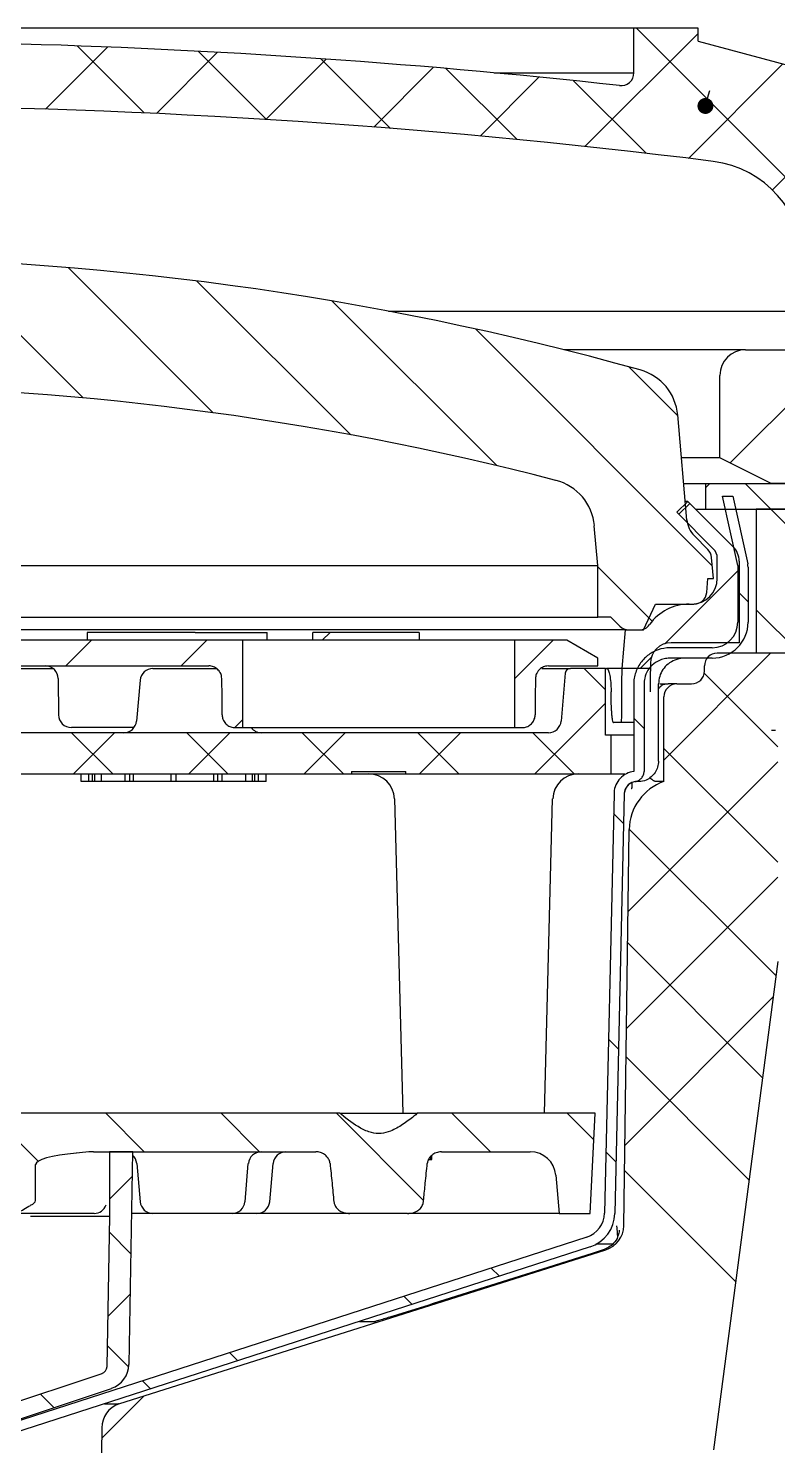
# Model space of a CAD drawing. Header units: inches. Extents: x -0.9 to 9.06, y 0 to 7.13.
# Drawn here: x 6.481 to 7.159, y 5.174 to 6.455 of the extents above; entities that cross this region are included whole.
import ezdxf

# ---------------------------------------------------------------- set-up
doc = ezdxf.new("R2010")
doc.units = ezdxf.units.IN
doc.header["$MEASUREMENT"] = 0
doc.layers.add('NETAFIM-L-DETL-013M', color=1, linetype='Continuous')

# ---------------------------------------------------------------- blocks, each defined once
blk = doc.blocks.new('_DOT')
at = {"color": 0, "linetype": 'ByBlock', "lineweight": -2}
blk.add_line((-0.5, 0), (-1, 0), dxfattribs=at)
at = {"color": 0, "linetype": 'ByBlock', "const_width": 0.5}
blk.add_lwpolyline([(-0.25, 0, 1), (0.25, 0, 1)], format="xyb", close=True, dxfattribs=at)

msp = doc.modelspace()

# ---------------------------------------------------------------- linework, layer by layer
at = {"layer": 'NETAFIM-L-DETL-013M'}
for p, q in [((7.0287, 6.4555), (5.5457, 6.4555)), ((6.9845, 6.3486), (7.0868, 6.4509)), ((7.0868, 6.4555), (7.0287, 6.4555)), ((7.0287, 6.4152), (7.0287, 6.4555)), ((7.2053, 6.2814), (7.0312, 6.4555)), ((7.0868, 6.4439), (7.0868, 6.4555)), ((6.4965, 6.3824), (6.5526, 6.4385)), ((6.5859, 6.379), (6.5253, 6.4396)), ((6.5969, 6.3784), (6.6522, 6.4338)), ((6.6963, 6.373), (6.6345, 6.4348)), ((7.0868, 6.4439), (7.3104, 6.384)), ((6.6958, 6.373), (6.7504, 6.4276)), ((6.8086, 6.365), (6.7456, 6.428)), ((6.7934, 6.3662), (6.8473, 6.4201)), ((7.0782, 6.3379), (7.1636, 6.4233)), ((6.9231, 6.3549), (6.8588, 6.4192)), ((6.8896, 6.3581), (6.9429, 6.4113)), ((6.9025, 6.4152), (7.0287, 6.4152)), ((7.0399, 6.3425), (6.9742, 6.4081)), ((7.1541, 6.3094), (7.2459, 6.4012)), ((6.5305, 6.1213), (6.4057, 6.2461)), ((6.6482, 6.1079), (6.517, 6.2391)), ((6.7726, 6.088), (6.6335, 6.227)), ((6.9048, 6.0601), (6.7559, 6.2089)), ((6.8067, 6.1998), (7.1821, 6.1998)), ((7.0997, 5.9695), (6.8856, 6.1837)), ((7.1298, 6.1649), (6.9653, 6.1649)), ((7.116, 6.0626), (7.2183, 6.1649)), ((7.1298, 6.1649), (7.3594, 6.1649)), ((7.0685, 6.1051), (7.0241, 6.1495)), ((7.1066, 6.0673), (7.1066, 6.1417)), ((7.0768, 6.0109), (7.0685, 6.1059)), ((7.1066, 6.0673), (7.0718, 6.0673)), ((7.153, 6.0441), (7.1066, 6.0673)), ((7.0739, 6.0441), (7.0938, 6.0441)), ((7.0938, 6.0441), (7.2635, 6.0441)), ((7.0938, 6.0208), (7.0938, 6.0441)), ((7.0938, 6.0404), (7.0974, 6.0441)), ((7.1528, 6.0208), (7.1296, 6.0441)), ((7.2483, 6.0441), (7.153, 6.0441)), ((7.0676, 6.0179), (7.0775, 6.0278)), ((7.0695, 6.0161), (7.0793, 6.026)), ((7.0775, 6.0278), (7.0753, 6.0278)), ((7.0775, 6.0278), (7.1185, 5.9868)), ((7.1089, 6.0324), (7.1182, 6.0324)), ((7.1228, 5.9697), (7.1089, 6.0324)), ((7.1182, 6.0324), (7.1318, 5.9712)), ((7.1008, 5.9847), (7.0676, 6.0179)), ((7.0845, 6.0208), (7.0938, 6.0208)), ((7.0938, 6.0208), (7.2635, 6.0208)), ((7.1395, 6.0208), (7.1395, 5.8907)), ((7.2674, 6.0208), (7.1395, 6.0208)), ((7.2674, 5.9063), (7.1528, 6.0208)), ((6.9962, 5.9697), (6.993, 6.0058)), ((7.0957, 5.9843), (7.0835, 5.9965)), ((7.1007, 5.9581), (7.0991, 5.9771)), ((7.1042, 5.9581), (7.1042, 5.9765)), ((7.124, 5.9736), (7.124, 5.9)), ((6.3915, 5.9697), (6.9962, 5.9697)), ((6.9962, 5.9232), (6.9962, 5.9697)), ((7.0454, 5.9195), (6.9962, 5.9687)), ((7.0569, 5.8991), (7.124, 5.9662)), ((7.1228, 5.9697), (7.1228, 5.9186)), ((7.1321, 5.9682), (7.1321, 5.9186)), ((7.0947, 5.9454), (7.0958, 5.9581)), ((7.0958, 5.9581), (7.1007, 5.9581)), ((7.1321, 5.9371), (7.1228, 5.9464)), ((7.0376, 5.9116), (7.0484, 5.9348)), ((7.0484, 5.9348), (7.081, 5.9348)), ((7.0789, 5.9348), (7.0831, 5.9348)), ((6.3256, 5.9232), (6.9962, 5.9232)), ((7.0078, 5.9232), (6.9962, 5.9232)), ((7.016, 5.915), (7.0078, 5.9232)), ((7.1786, 5.8907), (7.1395, 5.9297)), ((7.0213, 5.9116), (6.4028, 5.9116)), ((6.6319, 5.9093), (6.5343, 5.9093)), ((6.5343, 5.9093), (6.5343, 5.9023)), ((6.6319, 5.9093), (6.697, 5.9093)), ((6.697, 5.9023), (6.697, 5.9093)), ((6.8344, 5.9093), (6.7385, 5.9093)), ((6.7385, 5.9023), (6.7385, 5.9093)), ((6.7469, 5.9023), (6.7539, 5.9093)), ((6.8344, 5.9093), (6.8344, 5.9023)), ((7.0182, 5.8767), (7.0213, 5.9116)), ((7.0213, 5.9116), (7.0376, 5.9116)), ((7.0242, 5.9116), (7.0336, 5.9116)), ((6.6748, 5.9023), (6.404, 5.9023)), ((6.5149, 5.879), (6.5382, 5.9023)), ((6.6193, 5.879), (6.6426, 5.9023)), ((6.7385, 5.9023), (6.6748, 5.9023)), ((6.6748, 5.9023), (6.6748, 5.8233)), ((6.8344, 5.9023), (6.7385, 5.9023)), ((6.921, 5.9023), (6.8344, 5.9023)), ((6.968, 5.9023), (6.921, 5.9023)), ((6.921, 5.8233), (6.921, 5.9023)), ((6.921, 5.8676), (6.9557, 5.9023)), ((6.9962, 5.886), (6.968, 5.9023)), ((7.0996, 5.8953), (7.0612, 5.8953)), ((7.124, 5.9), (7.0624, 5.9)), ((6.9962, 5.879), (6.9962, 5.886)), ((7.0345, 5.8767), (7.0446, 5.8869)), ((7.056, 5.7939), (7.1528, 5.8907)), ((7.0996, 5.886), (7.0612, 5.886)), ((7.1042, 5.8907), (7.1821, 5.8907)), ((7.1395, 5.8907), (7.2674, 5.8907)), ((6.4732, 5.879), (6.6442, 5.879)), ((6.4732, 5.8767), (6.5033, 5.8767)), ((6.5937, 5.8767), (6.6517, 5.8767)), ((6.9456, 5.8767), (6.9714, 5.8767)), ((6.9516, 5.879), (6.9962, 5.879)), ((6.9667, 5.8725), (6.9629, 5.8292)), ((7.0031, 5.8767), (6.9714, 5.8767)), ((7.0031, 5.8574), (6.9838, 5.8767)), ((7.0031, 5.8767), (7.0041, 5.8767)), ((7.0031, 5.8163), (7.0031, 5.8767)), ((7.0182, 5.8767), (7.0041, 5.8767)), ((7.0438, 5.8767), (7.0196, 5.8767)), ((7.0438, 5.8814), (7.0438, 5.8767)), ((7.1589, 5.806), (7.0924, 5.8724)), ((7.0926, 5.8744), (7.0926, 5.879)), ((6.508, 5.8675), (6.5083, 5.8348)), ((6.5821, 5.8661), (6.5789, 5.8292)), ((6.6562, 5.8508), (6.656, 5.8675)), ((6.9398, 5.8675), (6.9396, 5.8508)), ((7.0287, 5.8628), (7.0287, 5.7837)), ((7.038, 5.8628), (7.038, 5.7837)), ((7.0511, 5.793), (7.0511, 5.8628)), ((7.0676, 5.8628), (7.0598, 5.8628)), ((7.0676, 5.8628), (7.081, 5.8628)), ((6.6563, 5.8348), (6.6562, 5.8508)), ((6.9392, 5.7814), (7.0031, 5.8454)), ((6.9396, 5.8508), (6.9395, 5.8348)), ((7.056, 5.7744), (7.056, 5.8511)), ((7.038, 5.8225), (7.0287, 5.8318)), ((6.9514, 5.8186), (6.4081, 5.8186)), ((6.5766, 5.8233), (6.5199, 5.8233)), ((6.5573, 5.7814), (6.5201, 5.8186)), ((6.5217, 5.7814), (6.5589, 5.8186)), ((6.6616, 5.7814), (6.6244, 5.8186)), ((6.6261, 5.7814), (6.6632, 5.8186)), ((6.6679, 5.8233), (6.6748, 5.8302)), ((6.6681, 5.8233), (6.6748, 5.8233)), ((6.6748, 5.8233), (6.921, 5.8233)), ((6.766, 5.7814), (6.7288, 5.8186)), ((6.7304, 5.7814), (6.7676, 5.8186)), ((6.8704, 5.7814), (6.8332, 5.8186)), ((6.8348, 5.7814), (6.872, 5.8186)), ((6.921, 5.8233), (6.9277, 5.8233)), ((6.9747, 5.7814), (6.9375, 5.8186)), ((7.0173, 5.8279), (7.0103, 5.8279)), ((7.0287, 5.8279), (7.0173, 5.8279)), ((7.1533, 5.8209), (7.1569, 5.8209)), ((7.0078, 5.8163), (7.0031, 5.8163)), ((7.0078, 5.8163), (7.0078, 5.7814)), ((7.0287, 5.8163), (7.0078, 5.8163)), ((7.0236, 5.6571), (7.1589, 5.7924)), ((7.1589, 5.7017), (7.056, 5.8045)), ((6.3221, 5.7814), (6.7733, 5.7814)), ((6.5288, 5.7744), (6.5288, 5.7814)), ((6.5288, 5.7744), (6.5288, 5.7814)), ((6.5358, 5.7744), (6.5358, 5.7814)), ((6.5389, 5.7744), (6.5389, 5.7814)), ((6.5412, 5.7744), (6.5412, 5.7814)), ((6.5472, 5.7744), (6.5472, 5.7814)), ((6.5686, 5.7744), (6.5686, 5.7814)), ((6.5727, 5.7744), (6.5727, 5.7814)), ((6.5761, 5.7744), (6.5761, 5.7814)), ((6.6101, 5.7744), (6.6101, 5.7814)), ((6.6101, 5.7744), (6.6101, 5.7814)), ((6.6148, 5.7744), (6.6148, 5.7814)), ((6.6488, 5.7744), (6.6488, 5.7814)), ((6.6523, 5.7744), (6.6523, 5.7814)), ((6.6563, 5.7744), (6.6563, 5.7814)), ((6.6777, 5.7744), (6.6777, 5.7814)), ((6.6837, 5.7744), (6.6837, 5.7814)), ((6.686, 5.7744), (6.686, 5.7814)), ((6.6891, 5.7744), (6.6891, 5.7814)), ((6.6961, 5.7744), (6.6961, 5.7814)), ((6.7733, 5.7837), (6.7733, 5.7814)), ((6.7733, 5.7837), (6.8225, 5.7837)), ((6.7733, 5.7814), (6.8225, 5.7814)), ((6.8225, 5.7814), (6.8225, 5.7837)), ((6.8225, 5.7814), (7.0078, 5.7814)), ((7.0078, 5.7814), (7.0206, 5.7814)), ((6.5288, 5.7744), (6.5288, 5.7744)), ((6.5358, 5.7744), (6.5288, 5.7744)), ((6.5388, 5.7744), (6.5358, 5.7744)), ((6.5412, 5.7744), (6.5389, 5.7744)), ((6.5472, 5.7744), (6.5412, 5.7744)), ((6.5686, 5.7744), (6.5472, 5.7744)), ((6.5727, 5.7744), (6.5686, 5.7744)), ((6.5761, 5.7744), (6.5727, 5.7744)), ((6.6101, 5.7744), (6.5761, 5.7744)), ((6.6101, 5.7744), (6.6101, 5.7744)), ((6.6148, 5.7744), (6.6101, 5.7744)), ((6.6488, 5.7744), (6.6148, 5.7744)), ((6.6523, 5.7744), (6.6488, 5.7744)), ((6.6563, 5.7744), (6.6523, 5.7744)), ((6.6777, 5.7744), (6.6562, 5.7744)), ((6.6837, 5.7744), (6.6777, 5.7744)), ((6.686, 5.7744), (6.6837, 5.7744)), ((6.6891, 5.7744), (6.686, 5.7744)), ((6.6961, 5.7744), (6.6891, 5.7744)), ((7.027, 5.7735), (7.027, 5.7698)), ((7.027, 5.7697), (7.027, 5.7698)), ((7.033, 5.7744), (7.0315, 5.7744)), ((7.0484, 5.7744), (7.0483, 5.7744)), ((7.056, 5.7744), (7.0484, 5.7744)), ((6.8123, 5.7588), (6.8197, 5.4746)), ((6.9479, 5.4746), (6.9553, 5.7588)), ((7.0108, 5.7635), (7.0023, 5.3842)), ((7.0201, 5.7633), (7.0116, 5.384)), ((7.0195, 5.7366), (7.0104, 5.7457)), ((7.0196, 5.3728), (7.0246, 5.7311)), ((7.1572, 5.599), (7.0246, 5.7315)), ((7.0221, 5.5513), (7.1589, 5.688)), ((7.145, 5.5067), (7.0232, 5.6286)), ((7.1589, 5.6117), (7.1007, 5.1701)), ((7.0206, 5.4454), (7.1546, 5.5794)), ((7.0149, 5.5325), (7.0058, 5.5416)), ((7.1329, 5.4145), (7.0217, 5.5257)), ((6.7627, 5.4746), (6.4185, 5.4746)), ((6.49, 5.4312), (6.4466, 5.4746)), ((6.5858, 5.4397), (6.551, 5.4746)), ((6.6902, 5.4397), (6.6553, 5.4746)), ((6.8385, 5.3958), (6.7597, 5.4746)), ((6.7627, 5.4746), (6.8331, 5.4746)), ((6.9938, 5.4746), (6.8331, 5.4746)), ((6.899, 5.4397), (6.8641, 5.4746)), ((6.9926, 5.4505), (6.9685, 5.4746)), ((6.9891, 5.3839), (6.9938, 5.4746)), ((6.5398, 5.4397), (6.741, 5.4397)), ((6.5545, 5.4397), (6.5545, 5.3816)), ((6.5754, 5.4397), (6.5545, 5.4397)), ((6.5721, 5.2475), (6.5754, 5.4397)), ((6.8452, 5.4328), (6.8452, 5.4358)), ((6.8459, 5.4328), (6.8459, 5.4363)), ((6.8548, 5.4397), (6.9351, 5.4397)), ((7.0127, 5.4304), (7.0036, 5.4395)), ((6.4876, 5.3956), (6.4876, 5.4281)), ((6.5791, 5.4291), (6.5821, 5.3946)), ((6.677, 5.3946), (6.68, 5.4291)), ((6.6994, 5.3946), (6.7024, 5.4291)), ((6.843, 5.4328), (6.8452, 5.4328)), ((7.1208, 5.3223), (7.0203, 5.4227)), ((6.5545, 5.3968), (6.575, 5.4173)), ((6.9583, 5.4185), (6.9613, 5.3839)), ((6.5213, 5.3839), (6.481, 5.3839)), ((6.5405, 5.3839), (6.5213, 5.3839)), ((6.5937, 5.3839), (6.5745, 5.3839)), ((6.6654, 5.3839), (6.5937, 5.3839)), ((6.6878, 5.3839), (6.6654, 5.3839)), ((6.7719, 5.3839), (6.6878, 5.3839)), ((6.8239, 5.3839), (6.7719, 5.3839)), ((6.9613, 5.3839), (6.8249, 5.3839)), ((6.9613, 5.3839), (6.9891, 5.3839)), ((6.4829, 5.3816), (6.5545, 5.3816)), ((6.5545, 5.3816), (6.5521, 5.2456)), ((6.9862, 5.3626), (6.4546, 5.1907)), ((6.5738, 5.3474), (6.5543, 5.3669)), ((6.9891, 5.3537), (6.4574, 5.1819)), ((6.5629, 5.2118), (7.0034, 5.351)), ((6.9921, 5.3482), (6.9567, 5.337)), ((7.001, 5.351), (6.9921, 5.3482)), ((7.0108, 5.3561), (6.9945, 5.3561)), ((7.0022, 5.3514), (7.001, 5.351)), ((6.9567, 5.337), (6.8471, 5.3024)), ((6.9071, 5.3272), (6.8997, 5.3346)), ((6.5529, 5.2908), (6.5732, 5.3111)), ((6.8282, 5.3017), (6.8208, 5.3091)), ((6.7805, 5.2863), (6.7951, 5.2863)), ((6.5719, 5.2449), (6.5525, 5.2644)), ((6.6705, 5.2508), (6.6631, 5.2581)), ((6.5474, 5.2391), (6.4383, 5.2026)), ((6.5916, 5.2253), (6.5842, 5.2326)), ((6.4244, 5.1817), (6.5562, 5.2258)), ((6.5041, 5.2084), (6.4919, 5.2206)), ((6.5474, 5.1809), (6.5854, 5.2189)), ((6.55, 5.2118), (6.5629, 5.2118)), ((6.5475, 5.1902), (6.5454, 5.0166))]:
    msp.add_line(p, q, dxfattribs=at)
for centre, radius, start, end in [((6.2872, -0.1806), 6.6245, 83.68569, 88.69314), ((7.0171, 6.4152), 0.0116, 263.6857, 0), ((6.2872, -0.1806), 6.5664, 82.88404, 96.92485), ((7.0891, 6.2429), 0.093, 0, 82.884), ((6.2872, 3.4594), 2.7892, 74.4574, 105.5426), ((7.1298, 6.1417), 0.0232, 90, 180), ((7.0221, 6.1018), 0.0465, 5, 74.4574), ((6.2872, 3.4594), 2.673, 75.4588, 104.5412), ((6.9467, 6.0018), 0.0465, 5, 75.4588), ((7.0999, 6.013), 0.0232, 185, 225), ((7.0926, 5.9765), 0.0116, 0, 45), ((7.1054, 5.9736), 0.0186, 0, 45), ((7.0875, 5.9761), 0.0116, 5, 45), ((7.1182, 5.9682), 0.0139, 0, 12.5288), ((7.081, 5.9581), 0.0232, 270, 0), ((7.0789, 5.8907), 0.0442, 90, 144.3147), ((7.0831, 5.9464), 0.0116, 270, 355), ((7.0242, 5.9232), 0.0116, 225, 270), ((7.0336, 5.9232), 0.0116, 270, 324.3147), ((7.0996, 5.9186), 0.0232, 270, 0), ((7.0996, 5.9186), 0.0325, 270, 0), ((7.0624, 5.8814), 0.0186, 90, 180), ((7.1042, 5.879), 0.0116, 90, 180), ((6.4964, 5.8674), 0.0116, 0.5, 90), ((6.5937, 5.8651), 0.0116, 90, 175), ((6.9714, 5.8721), 0.00465, 90, 175), ((7.081, 5.8744), 0.0116, 270, 0), ((7.0676, 5.8511), 0.0116, 90, 180), ((6.5199, 5.8349), 0.0116, 180.5, 270), ((6.5673, 5.8302), 0.0116, 270, 355), ((6.6918, 5.8302), 0.0116, 216.8699, 270), ((6.9514, 5.8302), 0.0116, 270, 355), ((6.789, 5.7582), 0.0232, 1.5, 90), ((6.9786, 5.7582), 0.0232, 90, 178.5), ((7.0315, 5.7628), 0.0116, 90.0084, 178.7277), ((7.0711, 5.7305), 0.0465, 108.9328, 179.2043), ((6.5675, 5.4281), 0.0116, 5, 47.4611), ((6.6916, 5.4281), 0.0116, 90, 175), ((6.714, 5.4281), 0.0116, 90, 175), ((6.9351, 5.4165), 0.0232, 5, 90), ((6.5405, 5.3956), 0.0116, 270, 339.9106), ((6.5937, 5.3956), 0.0116, 185, 270), ((6.6654, 5.3956), 0.0116, 270, 355), ((6.6878, 5.3956), 0.0116, 270, 355), ((6.9791, 5.3847), 0.0232, 287.9125, 358.7199), ((6.9791, 5.3847), 0.0325, 287.9125, 358.7199), ((6.9964, 5.3732), 0.0232, 287.5365, 359.2043), ((6.5452, 5.2458), 0.00697, 288.5, 359), ((6.5488, 5.2479), 0.0232, 288.5, 359), ((6.5707, 5.1899), 0.0232, 110.1654, 179.3), ((6.5643, 5.2074), 0.00465, 107.5365, 110.1654)]:
    msp.add_arc(centre, radius, start, end, dxfattribs=at)
for centre, major_axis, ratio, start_param, end_param in [((7.0196, 5.8535), (-0.2362, 0), 0.098388, 4.712389, 4.718138), ((6.2872, 5.2965), (-0.0725, 8.3555), 0.087058, 4.776542, 4.778579), ((6.2872, 5.2965), (0.0725, 8.3555), 0.087058, 4.778052, 4.78009), ((6.5544, 5.4281), (0.0668, 0), 0.17402, 2.035319, 3.141593), ((6.4208, 5.3956), (-0.0668, 0), 0.17402, 2.764163, 3.141593)]:
    msp.add_ellipse(centre, major_axis=major_axis, ratio=ratio, start_param=start_param, end_param=end_param, dxfattribs=at)
for points, knots in [([(7.0612, 5.8953), (7.0604, 5.8953), (7.0559, 5.8952), (7.0509, 5.8939), (7.044, 5.8906), (7.0378, 5.8861), (7.0315, 5.8773), (7.0289, 5.8689), (7.0287, 5.864), (7.0287, 5.8628)], [0, 0, 0, 0, 0.048912, 0.263571, 0.297269, 0.496226, 0.710824, 0.925418, 1, 1, 1, 1]), ([(7.0612, 5.886), (7.0604, 5.886), (7.0578, 5.8859), (7.0527, 5.8847), (7.0465, 5.8813), (7.0412, 5.8754), (7.0384, 5.8688), (7.0381, 5.8645), (7.038, 5.8628)], [0, 0, 0, 0, 0.072806, 0.208761, 0.42888, 0.643439, 0.857992, 1, 1, 1, 1]), ([(7.0749, 5.886), (7.0748, 5.886), (7.0743, 5.886), (7.0714, 5.8859), (7.0661, 5.8848), (7.0597, 5.8811), (7.0549, 5.876), (7.0517, 5.8697), (7.0513, 5.8651), (7.0511, 5.8628)], [0, 0, 0, 0, 0.004386, 0.054645, 0.281577, 0.480157, 0.659429, 0.829591, 1, 1, 1, 1]), ([(6.656, 5.8675), (6.6559, 5.8685), (6.6558, 5.8707), (6.6542, 5.8739), (6.6519, 5.8764), (6.6489, 5.8782), (6.6464, 5.879), (6.6447, 5.879), (6.6442, 5.879)], [0, 0, 0, 0, 0.154624, 0.365846, 0.578589, 0.710666, 0.930205, 1, 1, 1, 1]), ([(6.9516, 5.879), (6.9506, 5.879), (6.9484, 5.8788), (6.945, 5.8774), (6.9424, 5.875), (6.9406, 5.872), (6.9399, 5.8695), (6.9398, 5.8679), (6.9398, 5.8675)], [0, 0, 0, 0, 0.149214, 0.369006, 0.58796, 0.726834, 0.93848, 1, 1, 1, 1]), ([(7.0041, 5.8767), (7.0046, 5.8765), (7.0056, 5.8759), (7.0068, 5.8719), (7.0077, 5.866), (7.0081, 5.8601), (7.0082, 5.8565), (7.0082, 5.8555)], [0, 0, 0, 0, 0.228311, 0.45665, 0.684302, 0.911226, 1, 1, 1, 1]), ([(7.0179, 5.8555), (7.0179, 5.8581), (7.0179, 5.8632), (7.018, 5.8698), (7.0182, 5.8745), (7.0182, 5.8765), (7.0182, 5.8767), (7.0182, 5.8767)], [0, 0, 0, 0, 0.227387, 0.454766, 0.682349, 0.910506, 1, 1, 1, 1]), ([(7.0438, 5.8767), (7.0438, 5.8765), (7.0437, 5.8759), (7.0436, 5.8719), (7.0435, 5.866), (7.0434, 5.8601), (7.0434, 5.8565), (7.0434, 5.8555)], [0, 0, 0, 0, 0.228245, 0.456516, 0.684148, 0.911099, 1, 1, 1, 1]), ([(7.0598, 5.8628), (7.0585, 5.8626), (7.0559, 5.8624), (7.0529, 5.8607), (7.0516, 5.859), (7.0511, 5.8584)], [0, 0, 0, 0, 0.382419, 0.764817, 1, 1, 1, 1]), ([(7.0522, 5.8628), (7.0527, 5.8628), (7.0555, 5.8628), (7.0578, 5.8628), (7.0598, 5.8628), (7.0598, 5.8628)], [0, 0, 0, 0, 0.167499, 0.989784, 1, 1, 1, 1]), ([(6.6563, 5.8348), (6.6563, 5.8347), (6.6563, 5.8333), (6.6568, 5.8312), (6.6583, 5.8281), (6.6606, 5.8256), (6.6642, 5.8236), (6.6668, 5.8234), (6.6681, 5.8233)], [0, 0, 0, 0, 0.014529, 0.225663, 0.352795, 0.568767, 0.784641, 1, 1, 1, 1]), ([(6.9277, 5.8233), (6.9281, 5.8233), (6.9298, 5.8233), (6.9328, 5.8242), (6.9362, 5.8265), (6.9385, 5.8298), (6.9394, 5.8327), (6.9395, 5.8344), (6.9395, 5.8348)], [0, 0, 0, 0, 0.063701, 0.285537, 0.506062, 0.723525, 0.937601, 1, 1, 1, 1]), ([(7.0085, 5.8385), (7.0085, 5.8372), (7.0086, 5.8346), (7.009, 5.8314), (7.0095, 5.829), (7.0099, 5.828), (7.0102, 5.8279), (7.0103, 5.8279)], [0, 0, 0, 0, 0.226882, 0.453752, 0.680905, 0.908457, 1, 1, 1, 1]), ([(7.0173, 5.8279), (7.0174, 5.828), (7.0175, 5.8283), (7.0177, 5.8303), (7.0178, 5.8333), (7.0178, 5.8362), (7.0178, 5.838), (7.0178, 5.8385)], [0, 0, 0, 0, 0.2277157, 0.4554329, 0.6831062, 0.9104579, 1, 1, 1, 1]), ([(7.0511, 5.793), (7.0509, 5.7912), (7.0506, 5.7874), (7.0481, 5.7824), (7.0444, 5.7783), (7.0393, 5.7752), (7.0353, 5.7745), (7.0332, 5.7744), (7.033, 5.7744)], [0, 0, 0, 0, 0.16892, 0.337635, 0.511821, 0.703688, 0.975456, 1, 1, 1, 1]), ([(7.0287, 5.7837), (7.0264, 5.7832), (7.0218, 5.782), (7.0161, 5.7776), (7.0122, 5.7716), (7.0109, 5.7666), (7.0108, 5.7639), (7.0108, 5.7635)], [0, 0, 0, 0, 0.240389, 0.480782, 0.721171, 0.961563, 1, 1, 1, 1]), ([(7.03, 5.7745), (7.031, 5.7748), (7.0331, 5.7753), (7.0356, 5.7772), (7.0373, 5.7799), (7.0379, 5.7822), (7.038, 5.7835), (7.038, 5.7837)], [0, 0, 0, 0, 0.231627, 0.468226, 0.704821, 0.941414, 1, 1, 1, 1]), ([(7.03, 5.7745), (7.0288, 5.7742), (7.0262, 5.7736), (7.0231, 5.7711), (7.0209, 5.7678), (7.0202, 5.765), (7.0201, 5.7635), (7.0201, 5.7633)], [0, 0, 0, 0, 0.240392, 0.480779, 0.721173, 0.961559, 1, 1, 1, 1]), ([(7.0269, 5.7698), (7.0269, 5.7695), (7.0269, 5.7689), (7.0266, 5.7682), (7.0265, 5.7679), (7.0264, 5.7678), (7.0264, 5.7678), (7.0264, 5.7678)], [0, 0, 0, 0, 0.285775, 0.555791, 0.756791, 0.937948, 1, 1, 1, 1]), ([(7.03, 5.7745), (7.03, 5.7745), (7.03, 5.7745), (7.0305, 5.7745), (7.0309, 5.7745)], [0, 0, 0, 0, 0.120971, 1, 1, 1, 1]), ([(7.0483, 5.7744), (7.0482, 5.7745), (7.048, 5.7745), (7.0472, 5.7749), (7.0462, 5.7755), (7.0448, 5.7764), (7.0437, 5.7771), (7.043, 5.7776), (7.0429, 5.7776), (7.0429, 5.7776)], [0, 0, 0, 0, 0.165986, 0.331505, 0.508281, 0.716373, 0.961137, 0.991571, 1, 1, 1, 1]), ([(6.8331, 5.4746), (6.832, 5.4737), (6.8276, 5.4701), (6.8198, 5.4642), (6.81, 5.4586), (6.8002, 5.4558), (6.7907, 5.4567), (6.7782, 5.4624), (6.7692, 5.4693), (6.7632, 5.4742), (6.7627, 5.4746)], [0, 0, 0, 0, 0.0551454, 0.2100461, 0.3640543, 0.4718058, 0.5797278, 0.7123243, 0.9767133, 1, 1, 1, 1]), ([(6.5398, 5.4397), (6.5385, 5.4397), (6.5333, 5.4396), (6.5282, 5.4389), (6.5244, 5.4385)], [0, 0, 0, 0, 0.26152, 1, 1, 1, 1]), ([(6.7539, 5.4291), (6.7538, 5.4296), (6.7536, 5.4313), (6.7523, 5.434), (6.7498, 5.4368), (6.7463, 5.4389), (6.7431, 5.4397), (6.7413, 5.4397), (6.741, 5.4397)], [0, 0, 0, 0, 0.087307, 0.27532, 0.47576, 0.699437, 0.946032, 1, 1, 1, 1]), ([(6.8548, 5.4397), (6.8543, 5.4397), (6.8522, 5.4396), (6.8487, 5.4386), (6.8452, 5.4362), (6.8429, 5.433), (6.8421, 5.4306), (6.8419, 5.4293), (6.8419, 5.4291)], [0, 0, 0, 0, 0.083115, 0.3358, 0.593048, 0.777413, 0.969742, 1, 1, 1, 1]), ([(6.7539, 5.4291), (6.7545, 5.4232), (6.7557, 5.4117), (6.7568, 5.4002), (6.7574, 5.3946)], [0, 0, 0, 0, 0.5131793, 1, 1, 1, 1]), ([(6.8384, 5.3946), (6.8385, 5.3954), (6.839, 5.401), (6.8402, 5.4125), (6.8413, 5.4232), (6.8419, 5.4291)], [0, 0, 0, 0, 0.072463, 0.486821, 1, 1, 1, 1]), ([(6.8452, 5.4328), (6.8454, 5.4328), (6.8459, 5.4328), (6.8459, 5.4328), (6.8459, 5.4328)], [0, 0, 0, 0, 0.559818, 1, 1, 1, 1]), ([(6.4653, 5.3839), (6.4672, 5.3842), (6.4714, 5.3846), (6.4771, 5.3878), (6.481, 5.3901), (6.4829, 5.3913)], [0, 0, 0, 0, 0.305187, 0.64962, 1, 1, 1, 1]), ([(6.481, 5.3839), (6.4785, 5.3839), (6.4734, 5.3839), (6.4682, 5.3839), (6.466, 5.3839), (6.4653, 5.3839)], [0, 0, 0, 0, 0.401629, 0.803266, 1, 1, 1, 1]), ([(6.7574, 5.3946), (6.7576, 5.3936), (6.758, 5.3914), (6.7599, 5.3886), (6.7628, 5.3861), (6.7669, 5.3843), (6.7701, 5.3841), (6.7719, 5.3839)], [0, 0, 0, 0, 0.154204, 0.326921, 0.513413, 0.725947, 1, 1, 1, 1]), ([(6.8239, 5.3839), (6.8256, 5.3841), (6.829, 5.3843), (6.8333, 5.3863), (6.8365, 5.3892), (6.838, 5.3922), (6.8383, 5.394), (6.8384, 5.3946)], [0, 0, 0, 0, 0.265356, 0.509462, 0.714266, 0.920043, 1, 1, 1, 1]), ([(7.0135, 5.3724), (7.0135, 5.3725), (7.0135, 5.3726), (7.0135, 5.3728), (7.0135, 5.3728)], [0, 0, 0, 0, 0.584247, 1, 1, 1, 1]), ([(7.0143, 5.3628), (7.0141, 5.364), (7.0139, 5.3669), (7.0137, 5.3704), (7.0135, 5.3724)], [0, 0, 0, 0, 0.416743, 1, 1, 1, 1]), ([(7.0141, 5.3629), (7.0141, 5.3629), (7.0136, 5.3609), (7.0112, 5.3575), (7.0069, 5.3535), (7.0035, 5.3521), (7.0021, 5.3516)], [0, 0, 0, 0, 0.010765, 0.452482, 0.765516, 1, 1, 1, 1]), ([(7.0155, 5.3689), (7.0155, 5.3689), (7.0155, 5.3689), (7.0155, 5.3687), (7.0155, 5.3682), (7.0153, 5.3663), (7.0146, 5.3644), (7.0141, 5.3629)], [0, 0, 0, 0, 0.005335, 0.053445, 0.146135, 0.336917, 1, 1, 1, 1]), ([(6.8471, 5.3024), (6.8367, 5.2991), (6.8235, 5.295), (6.8087, 5.2904), (6.8044, 5.2891), (6.8027, 5.2886)], [0, 0, 0, 0, 0.692802, 0.876522, 1, 1, 1, 1]), ([(6.8027, 5.2886), (6.801, 5.2881), (6.7982, 5.2873), (6.7955, 5.2865), (6.7946, 5.2863), (6.7945, 5.2863), (6.7945, 5.2863)], [0, 0, 0, 0, 0.486787, 0.837108, 0.940748, 1, 1, 1, 1])]:
    msp.add_open_spline(points, degree=3, knots=knots, dxfattribs=at)

# ---------------------------------------------------------------- block references
at = {"layer": 'NETAFIM-L-DETL-013M', "xscale": 0.0144111234729007, "yscale": 0.0144111234729007, "zscale": 0.0144111234729007, "rotation": 254.3296441795801}
msp.add_blockref('_DOT', (7.0935, 6.3853), dxfattribs=at)

doc.saveas('drawing.dxf')
